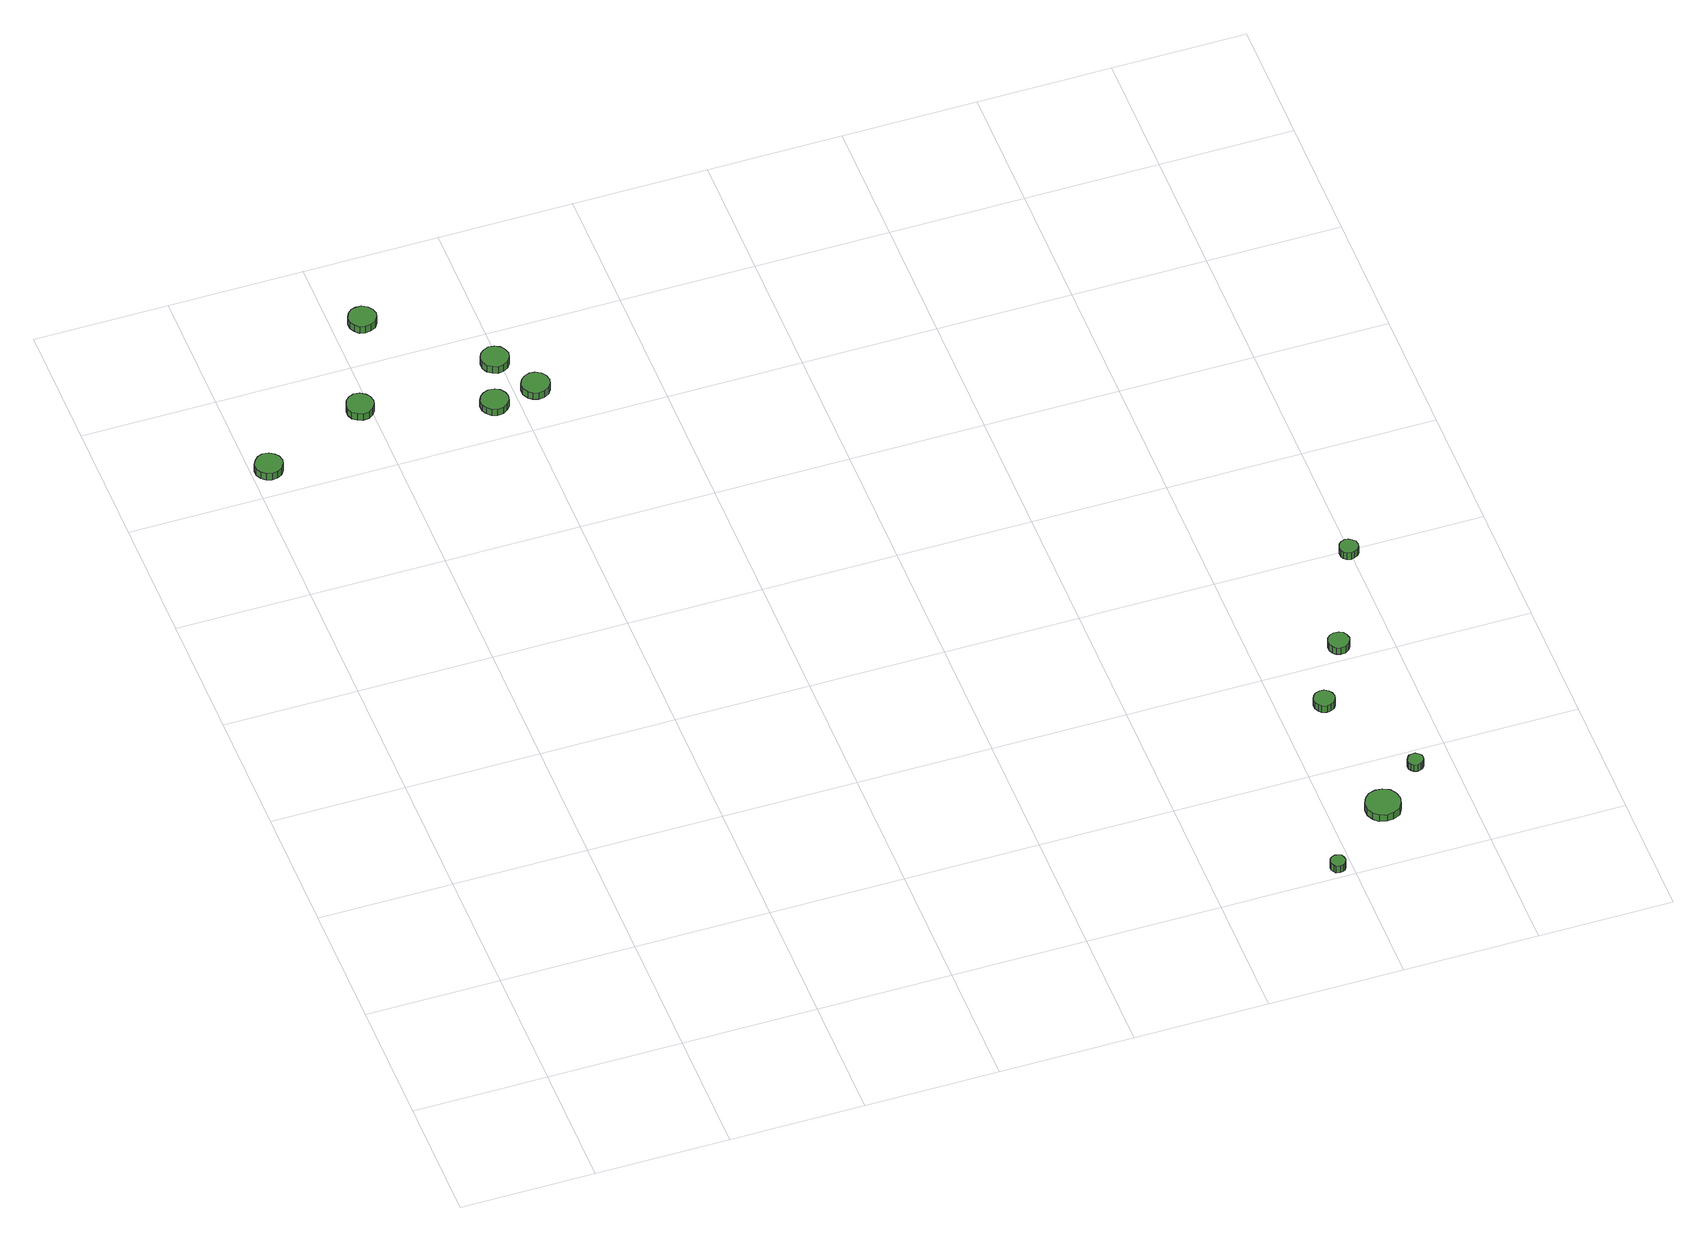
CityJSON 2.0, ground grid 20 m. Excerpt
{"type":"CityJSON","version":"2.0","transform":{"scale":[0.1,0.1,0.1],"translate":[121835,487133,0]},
"CityObjects":{
"tree1":{"type":"SolitaryVegetationObject","attributes":{"function":"something"},"geometry":[{"type":"MultiSurface","lod":"1","boundaries":[[[0,1,2,3,4,5,6,7,8,9,10,11,12,13,14]],[[15,16,17,18,19,20,21,22,23,24,25,26,27,28,29]],[[0,29,28,1]],[[1,28,27,2]],[[2,27,26,3]],[[3,26,25,4]],[[4,25,24,5]],[[5,24,23,6]],[[6,23,22,7]],[[7,22,21,8]],[[8,21,20,9]],[[9,20,19,10]],[[10,19,18,11]],[[11,18,17,12]],[[12,17,16,13]],[[13,16,15,14]],[[14,15,29,0]]]}]},
"tree2":{"type":"SolitaryVegetationObject","attributes":{"function":"something"},"geometry":[{"type":"MultiSurface","lod":"1","boundaries":[[[30,31,32,33,34,35,36,37,38,39,40,41,42,43,44]],[[45,46,47,48,49,50,51,52,53,54,55,56,57,58,59]],[[30,59,58,31]],[[31,58,57,32]],[[32,57,56,33]],[[33,56,55,34]],[[34,55,54,35]],[[35,54,53,36]],[[36,53,52,37]],[[37,52,51,38]],[[38,51,50,39]],[[39,50,49,40]],[[40,49,48,41]],[[41,48,47,42]],[[42,47,46,43]],[[43,46,45,44]],[[44,45,59,30]]]}]},
"tree3":{"type":"SolitaryVegetationObject","attributes":{"function":"something"},"geometry":[{"type":"MultiSurface","lod":"1","boundaries":[[[60,61,62,63,64,65,66,67,68,69,70,71,72,73,74]],[[75,76,77,78,79,80,81,82,83,84,85,86,87,88,89]],[[60,89,88,61]],[[61,88,87,62]],[[62,87,86,63]],[[63,86,85,64]],[[64,85,84,65]],[[65,84,83,66]],[[66,83,82,67]],[[67,82,81,68]],[[68,81,80,69]],[[69,80,79,70]],[[70,79,78,71]],[[71,78,77,72]],[[72,77,76,73]],[[73,76,75,74]],[[74,75,89,60]]]}]},
"tree4":{"type":"SolitaryVegetationObject","attributes":{"function":"something"},"geometry":[{"type":"MultiSurface","lod":"1","boundaries":[[[90,91,92,93,94,95,96,97,98,99,100,101,102,103,104]],[[105,106,107,108,109,110,111,112,113,114,115,116,117,118,119]],[[90,119,118,91]],[[91,118,117,92]],[[92,117,116,93]],[[93,116,115,94]],[[94,115,114,95]],[[95,114,113,96]],[[96,113,112,97]],[[97,112,111,98]],[[98,111,110,99]],[[99,110,109,100]],[[100,109,108,101]],[[101,108,107,102]],[[102,107,106,103]],[[103,106,105,104]],[[104,105,119,90]]]}]},
"tree5":{"type":"SolitaryVegetationObject","attributes":{"function":"something"},"geometry":[{"type":"MultiSurface","lod":"1","boundaries":[[[120,121,122,123,124,125,126,127,128,129,130,131,132,133,134]],[[135,136,137,138,139,140,141,142,143,144,145,146,147,148,149]],[[120,149,148,121]],[[121,148,147,122]],[[122,147,146,123]],[[123,146,145,124]],[[124,145,144,125]],[[125,144,143,126]],[[126,143,142,127]],[[127,142,141,128]],[[128,141,140,129]],[[129,140,139,130]],[[130,139,138,131]],[[131,138,137,132]],[[132,137,136,133]],[[133,136,135,134]],[[134,135,149,120]]]}]},
"tree6":{"type":"SolitaryVegetationObject","attributes":{"function":"something"},"geometry":[{"type":"MultiSurface","lod":"1","boundaries":[[[150,151,152,153,154,155,156,157,158,159,160,161,162,163,164]],[[165,166,167,168,169,170,171,172,173,174,175,176,177,178,179]],[[150,179,178,151]],[[151,178,177,152]],[[152,177,176,153]],[[153,176,175,154]],[[154,175,174,155]],[[155,174,173,156]],[[156,173,172,157]],[[157,172,171,158]],[[158,171,170,159]],[[159,170,169,160]],[[160,169,168,161]],[[161,168,167,162]],[[162,167,166,163]],[[163,166,165,164]],[[164,165,179,150]]]}]},
"tree7":{"type":"SolitaryVegetationObject","attributes":{"function":"something"},"geometry":[{"type":"MultiSurface","lod":"1","boundaries":[[[180,181,182,183,184,185,186,187,188,189,190,191,192,193,194]],[[195,196,197,198,199,200,201,202,203,204,205,206,207,208,209]],[[180,209,208,181]],[[181,208,207,182]],[[182,207,206,183]],[[183,206,205,184]],[[184,205,204,185]],[[185,204,203,186]],[[186,203,202,187]],[[187,202,201,188]],[[188,201,200,189]],[[189,200,199,190]],[[190,199,198,191]],[[191,198,197,192]],[[192,197,196,193]],[[193,196,195,194]],[[194,195,209,180]]]}]},
"tree8":{"type":"SolitaryVegetationObject","attributes":{"function":"something"},"geometry":[{"type":"MultiSurface","lod":"1","boundaries":[[[210,211,212,213,214,215,216,217,218,219,220,221,222,223,224]],[[225,226,227,228,229,230,231,232,233,234,235,236,237,238,239]],[[210,239,238,211]],[[211,238,237,212]],[[212,237,236,213]],[[213,236,235,214]],[[214,235,234,215]],[[215,234,233,216]],[[216,233,232,217]],[[217,232,231,218]],[[218,231,230,219]],[[219,230,229,220]],[[220,229,228,221]],[[221,228,227,222]],[[222,227,226,223]],[[223,226,225,224]],[[224,225,239,210]]]}]},
"tree9":{"type":"SolitaryVegetationObject","attributes":{"function":"something"},"geometry":[{"type":"MultiSurface","lod":"1","boundaries":[[[240,241,242,243,244,245,246,247,248,249,250,251,252,253,254]],[[255,256,257,258,259,260,261,262,263,264,265,266,267,268,269]],[[240,269,268,241]],[[241,268,267,242]],[[242,267,266,243]],[[243,266,265,244]],[[244,265,264,245]],[[245,264,263,246]],[[246,263,262,247]],[[247,262,261,248]],[[248,261,260,249]],[[249,260,259,250]],[[250,259,258,251]],[[251,258,257,252]],[[252,257,256,253]],[[253,256,255,254]],[[254,255,269,240]]]}]},
"tree10":{"type":"SolitaryVegetationObject","attributes":{"function":"something"},"geometry":[{"type":"MultiSurface","lod":"1","boundaries":[[[270,271,272,273,274,275,276,277,278,279,280,281,282,283,284]],[[285,286,287,288,289,290,291,292,293,294,295,296,297,298,299]],[[270,299,298,271]],[[271,298,297,272]],[[272,297,296,273]],[[273,296,295,274]],[[274,295,294,275]],[[275,294,293,276]],[[276,293,292,277]],[[277,292,291,278]],[[278,291,290,279]],[[279,290,289,280]],[[280,289,288,281]],[[281,288,287,282]],[[282,287,286,283]],[[283,286,285,284]],[[284,285,299,270]]]}]},
"tree11":{"type":"SolitaryVegetationObject","attributes":{"function":"something"},"geometry":[{"type":"MultiSurface","lod":"1","boundaries":[[[300,301,302,303,304,305,306,307,308,309,310,311,312,313,314]],[[315,316,317,318,319,320,321,322,323,324,325,326,327,328,329]],[[300,329,328,301]],[[301,328,327,302]],[[302,327,326,303]],[[303,326,325,304]],[[304,325,324,305]],[[305,324,323,306]],[[306,323,322,307]],[[307,322,321,308]],[[308,321,320,309]],[[309,320,319,310]],[[310,319,318,311]],[[311,318,317,312]],[[312,317,316,313]],[[313,316,315,314]],[[314,315,329,300]]]}]},
"tree12":{"type":"SolitaryVegetationObject","attributes":{"function":"something"},"geometry":[{"type":"MultiSurface","lod":"1","boundaries":[[[330,331,332,333,334,335,336,337,338,339,340,341,342,343,344]],[[345,346,347,348,349,350,351,352,353,354,355,356,357,358,359]],[[330,359,358,331]],[[331,358,357,332]],[[332,357,356,333]],[[333,356,355,334]],[[334,355,354,335]],[[335,354,353,336]],[[336,353,352,337]],[[337,352,351,338]],[[338,351,350,339]],[[339,350,349,340]],[[340,349,348,341]],[[341,348,347,342]],[[342,347,346,343]],[[343,346,345,344]],[[344,345,359,330]]]}]}
},
"vertices":[
[45,1245,20],[43,1254,20],[38,1260,20],[31,1265,20],[22,1266,20],[14,1263,20],[8,1257,20],[4,1250,20],[4,1241,20],[8,1233,20],[14,1228,20],[22,1225,20],[31,1226,20],[38,1230,20],[43,1237,20],[43,1237,7],[38,1230,7],[31,1226,7],[22,1225,7],[14,1228,7],[8,1233,7],[4,1241,7],[4,1250,7],[8,1257,7],[14,1263,7],[22,1266,7],[31,1265,7],[38,1260,7],[43,1254,7],[45,1245,7],
[204,1313,20],[202,1322,20],[197,1328,20],[190,1333,20],[181,1334,20],[173,1331,20],[167,1325,20],[164,1317,20],[164,1309,20],[167,1301,20],[173,1296,20],[181,1293,20],[190,1294,20],[197,1298,20],[202,1305,20],[202,1305,7],[197,1298,7],[190,1294,7],[181,1293,7],[173,1296,7],[167,1301,7],[164,1309,7],[164,1317,7],[167,1325,7],[173,1331,7],[181,1334,7],[190,1333,7],[197,1328,7],[202,1322,7],[204,1313,7],
[264,1474,19],[262,1482,19],[257,1489,19],[249,1494,19],[241,1494,19],[233,1492,19],[227,1486,19],[223,1478,19],[223,1470,19],[227,1462,19],[233,1456,19],[241,1454,19],[249,1455,19],[257,1459,19],[262,1466,19],[262,1466,6],[257,1459,6],[249,1455,6],[241,1454,6],[233,1456,6],[227,1462,6],[223,1470,6],[223,1478,6],[227,1486,6],[233,1492,6],[241,1494,6],[249,1494,6],[257,1489,6],[262,1482,6],[264,1474,6],
[385,1260,19],[383,1268,19],[378,1275,19],[371,1279,19],[362,1280,19],[354,1277,19],[348,1272,19],[344,1264,19],[344,1255,19],[348,1248,19],[354,1242,19],[362,1239,19],[371,1240,19],[378,1245,19],[383,1251,19],[383,1251,7],[378,1245,7],[371,1240,7],[362,1239,7],[354,1242,7],[348,1248,7],[344,1255,7],[344,1264,7],[348,1272,7],[354,1277,7],[362,1280,7],[371,1279,7],[378,1275,7],[383,1268,7],[385,1260,7],
[413,1339,19],[411,1347,19],[406,1354,19],[398,1358,19],[390,1359,19],[382,1356,19],[376,1351,19],[372,1343,19],[372,1334,19],[376,1326,19],[382,1321,19],[390,1318,19],[398,1319,19],[406,1323,19],[411,1330,19],[411,1330,6],[406,1323,6],[398,1319,6],[390,1318,6],[382,1321,6],[376,1326,6],[372,1334,6],[372,1343,6],[376,1351,6],[382,1356,6],[390,1359,6],[398,1358,6],[406,1354,6],[411,1347,6],[413,1339,6],
[450,1271,19],[448,1280,19],[443,1287,19],[435,1291,19],[427,1292,19],[419,1289,19],[413,1284,19],[409,1276,19],[409,1267,19],[413,1259,19],[419,1254,19],[427,1251,19],[435,1252,19],[443,1256,19],[448,1263,19],[448,1263,6],[443,1256,6],[435,1252,6],[427,1251,6],[419,1254,6],[413,1259,6],[409,1267,6],[409,1276,6],[413,1284,6],[419,1289,6],[427,1292,6],[435,1291,6],[443,1287,6],[448,1280,6],[450,1271,6],
[1191,20,15],[1190,25,15],[1188,29,15],[1184,31,15],[1179,32,15],[1174,30,15],[1171,27,15],[1169,23,15],[1169,18,15],[1171,14,15],[1174,10,15],[1179,9,15],[1184,10,15],[1188,12,15],[1190,16,15],[1190,16,2],[1188,12,2],[1184,10,2],[1179,9,2],[1174,10,2],[1171,14,2],[1169,18,2],[1169,23,2],[1171,27,2],[1174,30,2],[1179,32,2],[1184,31,2],[1188,29,2],[1190,25,2],[1191,20,2],
[1303,108,15],[1301,118,15],[1295,127,15],[1285,132,15],[1275,133,15],[1264,130,15],[1257,123,15],[1252,113,15],[1252,102,15],[1257,92,15],[1264,85,15],[1275,82,15],[1285,83,15],[1295,88,15],[1301,97,15],[1301,97,2],[1295,88,2],[1285,83,2],[1275,82,2],[1264,85,2],[1257,92,2],[1252,102,2],[1252,113,2],[1257,123,2],[1264,130,2],[1275,133,2],[1285,132,2],[1295,127,2],[1301,118,2],[1303,108,2],
[1283,327,15],[1281,333,15],[1278,338,15],[1272,342,15],[1266,342,15],[1259,340,15],[1255,336,15],[1252,330,15],[1252,324,15],[1255,318,15],[1259,313,15],[1266,311,15],[1272,312,15],[1278,315,15],[1281,320,15],[1281,320,2],[1278,315,2],[1272,312,2],[1266,311,2],[1259,313,2],[1255,318,2],[1252,324,2],[1252,330,2],[1255,336,2],[1259,340,2],[1266,342,2],[1272,342,2],[1278,338,2],[1281,333,2],[1283,327,2],
[1360,172,15],[1359,176,15],[1356,180,15],[1352,183,15],[1347,183,15],[1342,182,15],[1339,178,15],[1337,174,15],[1337,169,15],[1339,165,15],[1342,162,15],[1347,160,15],[1352,161,15],[1356,163,15],[1359,167,15],[1359,167,2],[1356,163,2],[1352,161,2],[1347,160,2],[1342,162,2],[1339,165,2],[1337,169,2],[1337,174,2],[1339,178,2],[1342,182,2],[1347,183,2],[1352,183,2],[1356,180,2],[1359,176,2],[1360,172,2],
[1339,424,18],[1337,431,18],[1334,436,18],[1328,439,18],[1321,440,18],[1315,438,18],[1310,433,18],[1308,428,18],[1308,421,18],[1310,415,18],[1315,411,18],[1321,409,18],[1328,409,18],[1334,413,18],[1337,418,18],[1337,418,5],[1334,413,5],[1328,409,5],[1321,409,5],[1315,411,5],[1310,415,5],[1308,421,5],[1308,428,5],[1310,433,5],[1315,438,5],[1321,440,5],[1328,439,5],[1334,436,5],[1337,431,5],[1339,424,5],
[1411,593,18],[1410,599,18],[1406,603,18],[1401,606,18],[1396,607,18],[1390,605,18],[1386,601,18],[1384,596,18],[1384,590,18],[1386,585,18],[1390,581,18],[1396,579,18],[1401,580,18],[1406,583,18],[1410,587,18],[1410,587,5],[1406,583,5],[1401,580,5],[1396,579,5],[1390,581,5],[1386,585,5],[1384,590,5],[1384,596,5],[1386,601,5],[1390,605,5],[1396,607,5],[1401,606,5],[1406,603,5],[1410,599,5],[1411,593,5]
]}
